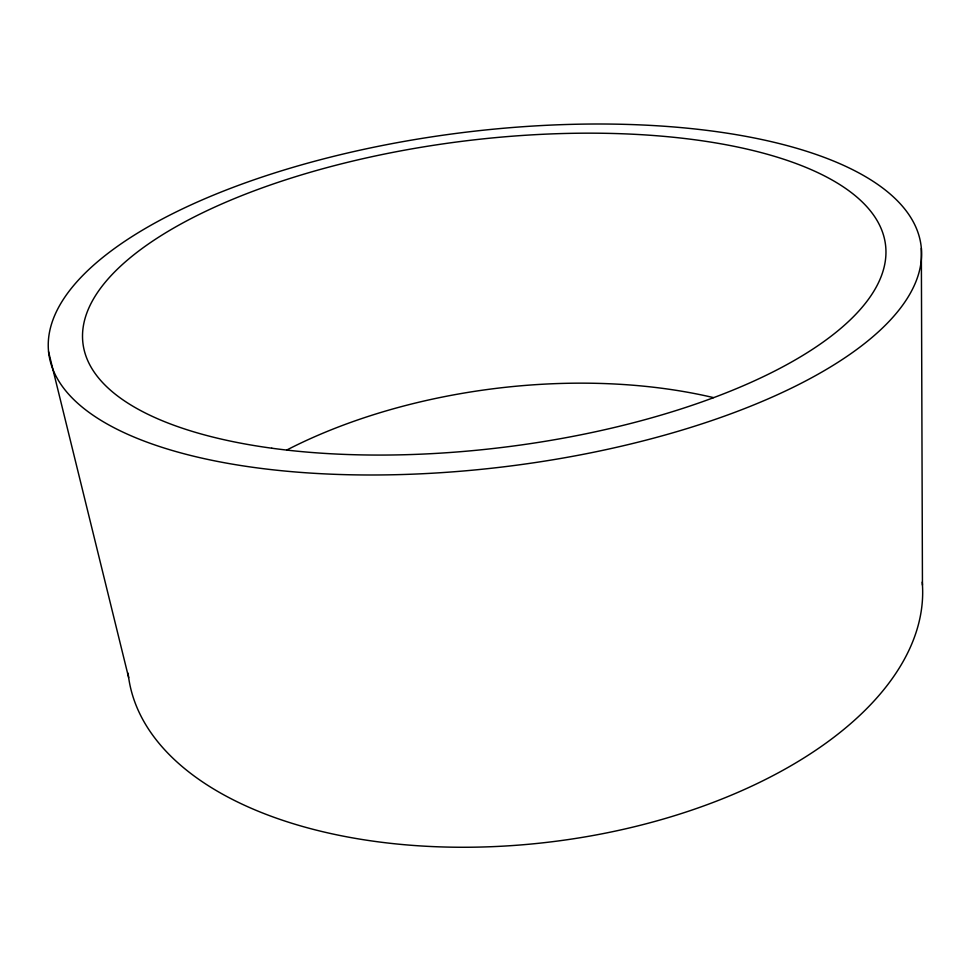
<?xml version="1.0" encoding="UTF-8"?>
<svg xmlns="http://www.w3.org/2000/svg" width="971" height="971" viewBox="0 0 971 971"><rect width="100%" height="100%" fill="white"/><g stroke="black" fill="none" stroke-linecap="round" stroke-linejoin="round"><path stroke-width="1.46" d="M48.55 351.684L128.657 677.649M921.345 248.345A439.475 168.384 -7 0 1 279.041 470.462A439.475 168.384 -7 0 1 254.317 179.696A439.475 168.384 -7 0 1 921.345 248.345L922.45 585.112M922.232 582.102A399.7 216.812 -7 0 1 545.653 842.512A399.7 216.812 -7 0 1 128.099 673.194M287.1 449.852A372.281 194.261 -7 0 1 713.564 397.625M271.807 448.214A404.3 154.377 -7 0 0 885.734 257.315A404.3 154.377 -7 0 0 295.172 176.819A404.3 154.377 -7 0 0 271.807 448.214"/></g></svg>
